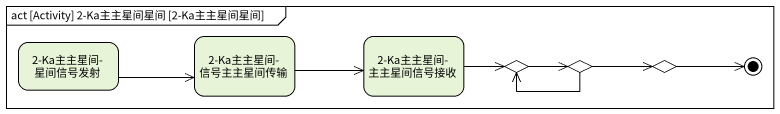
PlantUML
@startuml
mainframe act [Activity] 2-Ka主主星间星间 [2-Ka主主星间星间]
hide empty description
state "2-Ka主主星间-信号主主星间传输" as s2_Ka主主星间_信号主主星间传输
state "2-Ka主主星间-主主星间信号接收" as s2_Ka主主星间_主主星间信号接收
state "2-Ka主主星间-星间信号发射" as s2_Ka主主星间_星间信号发射
state choice1 <<choice>>
state choice2 <<choice>>
state choice3 <<choice>>
s2_Ka主主星间_信号主主星间传输 -right-> s2_Ka主主星间_主主星间信号接收
s2_Ka主主星间_主主星间信号接收 -right-> choice1
s2_Ka主主星间_星间信号发射 -right-> s2_Ka主主星间_信号主主星间传输
choice1 -right-> choice2
choice2 -left-> choice1
choice2 -right-> choice3
choice3 -right-> [*]
@enduml
